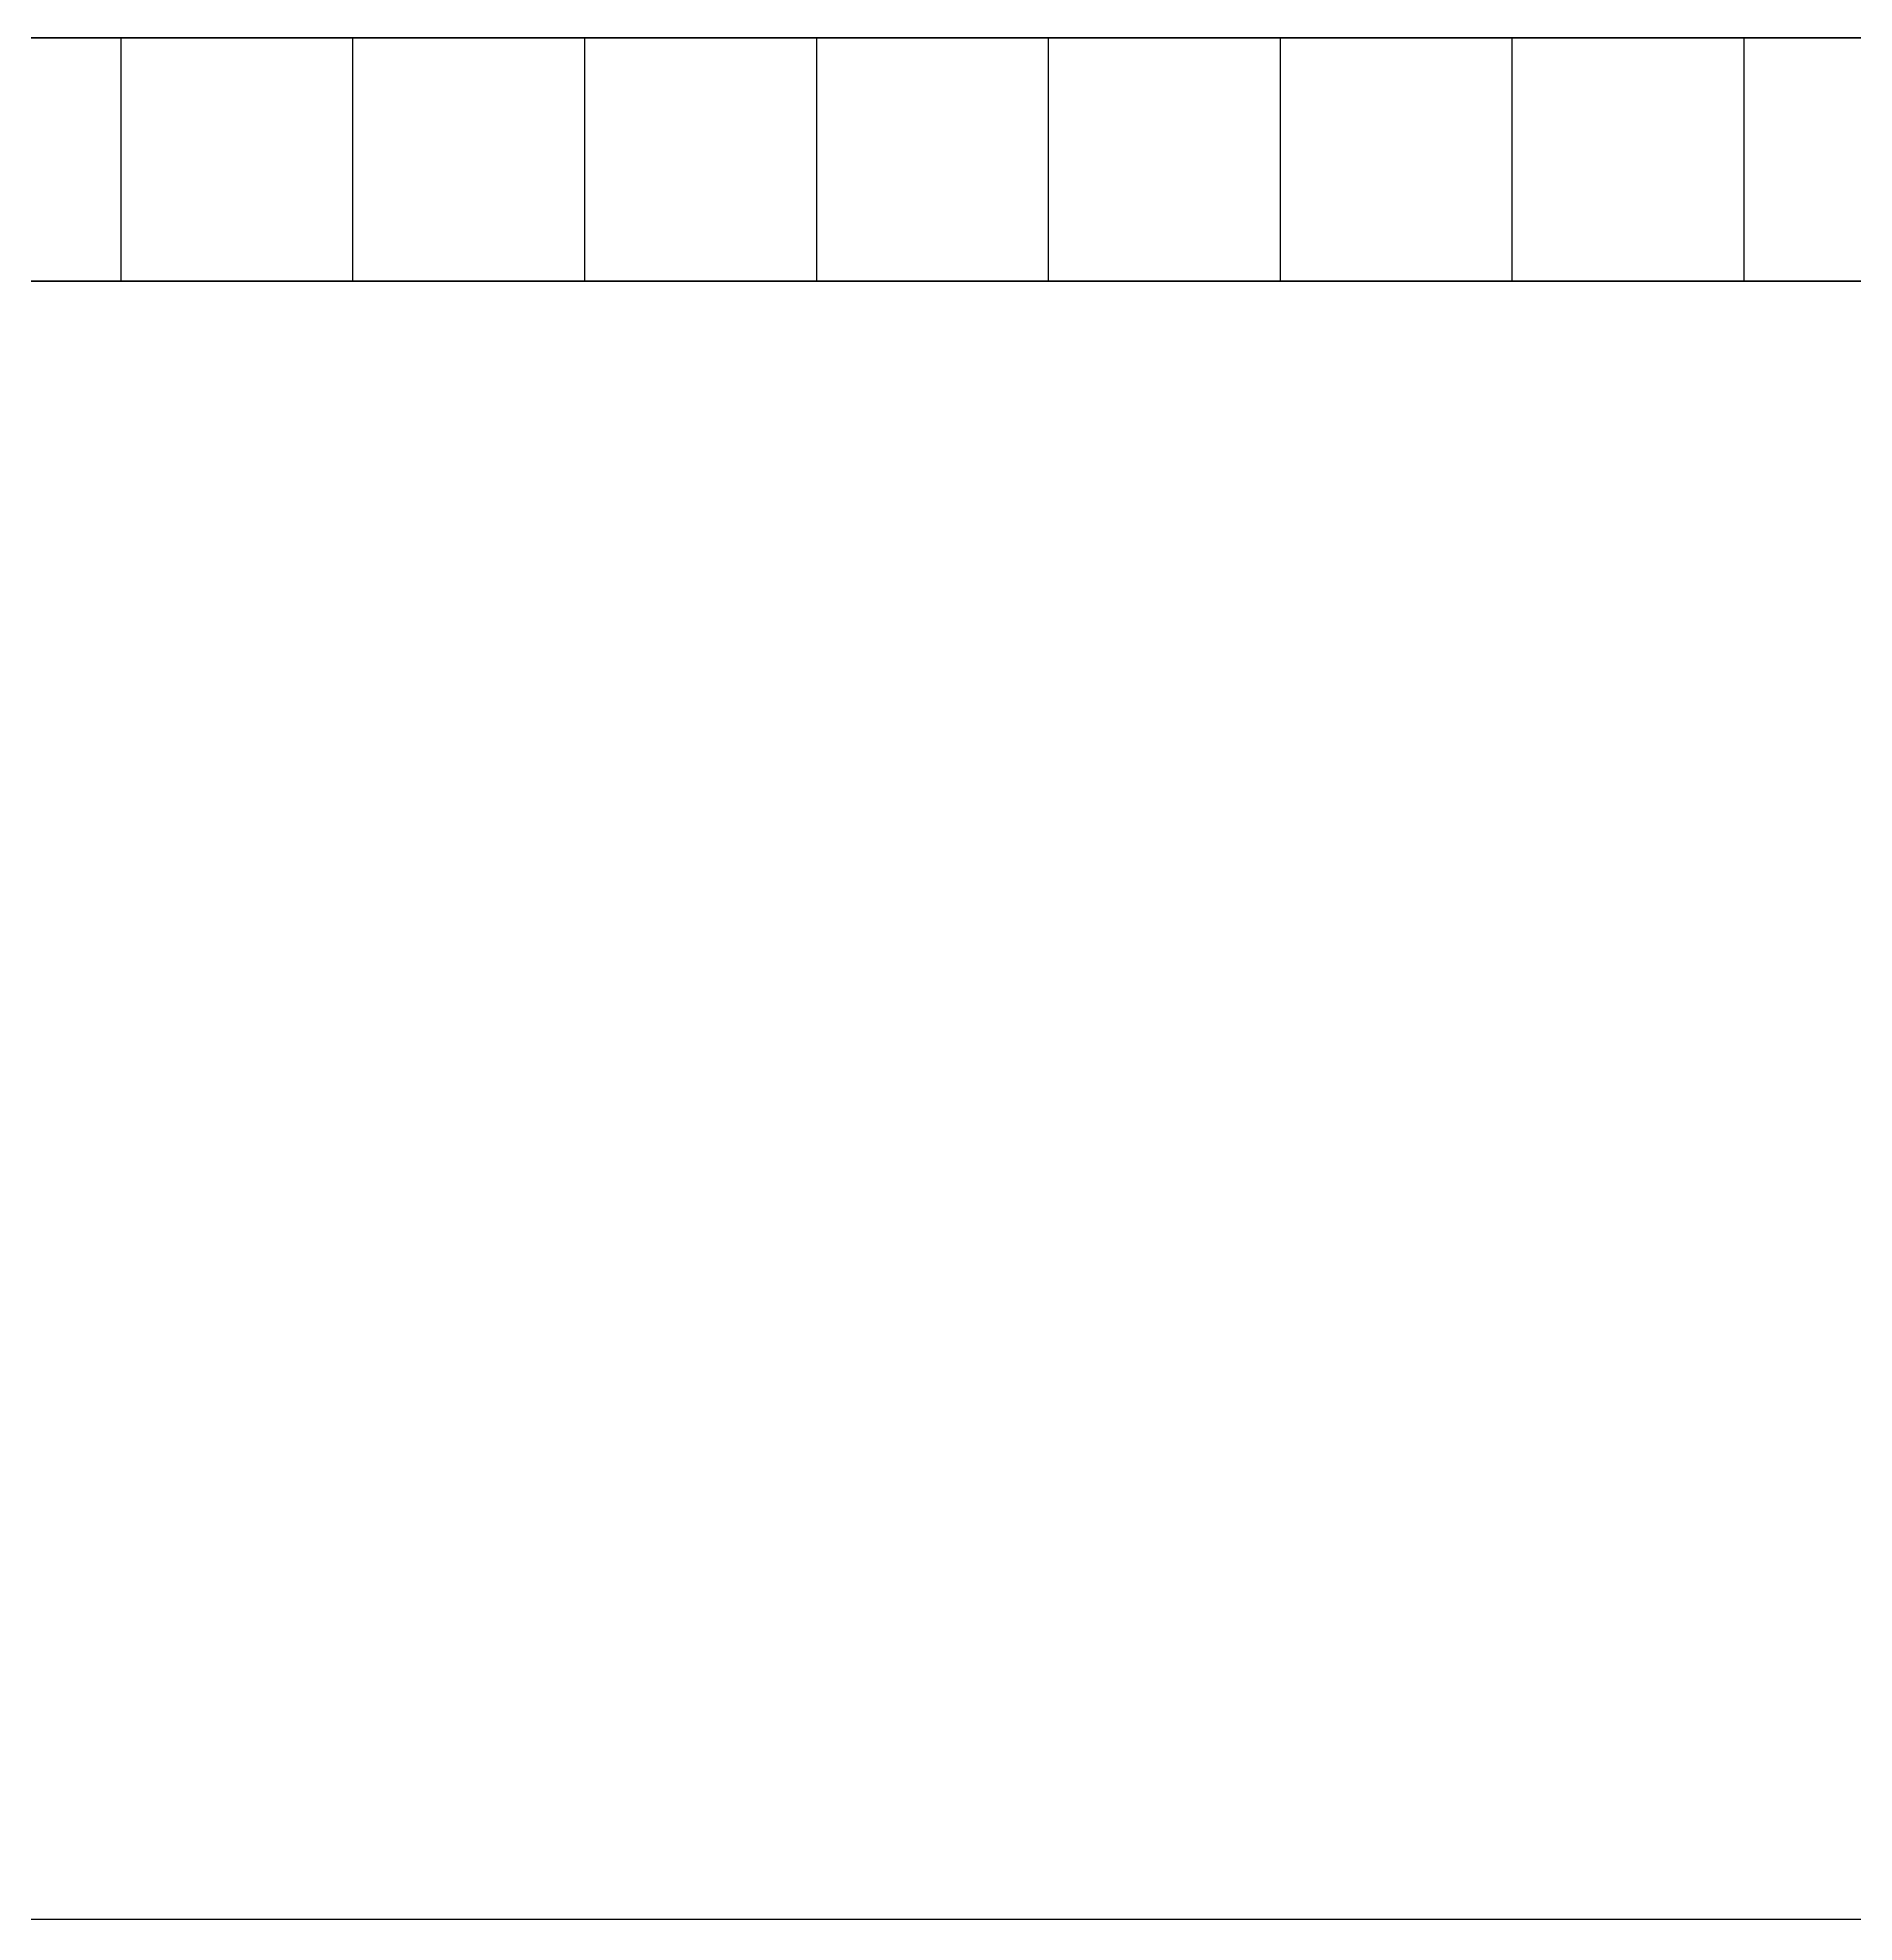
# Model space of a CAD drawing. Header units: millimetres. Extents: x -345369 to 252202, y 74562 to 424723.
# Drawn here: x -337949 to -337202, y 209739 to 210513 of the extents above; entities that cross this region are included whole.
import ezdxf

# ---------------------------------------------------------------- set-up
doc = ezdxf.new("R2010")
doc.units = ezdxf.units.MM
doc.styles.add('2.5', font='isocpeur.TTF', dxfattribs={"height": 2})
doc.dimstyles.new('М500 стройгенп', dxfattribs={"dimtxt": 2, "dimasz": 2, "dimexe": 1.25, "dimexo": 0.625, "dimtad": 1, "dimlfac": 500, "dimtxsty": '2.5', "dimblk": 'ARCHTICK', "dimcen": 2.5, "dimadec": 0, "dimazin": 0, "dimtfac": 1, "dimtmove": 0, "dimatfit": 3, "dimfxl": 1, "dimarcsym": 0})
pattern_1 = [(90, (-467359.26, -150275.32), (-95.25, 2e-14), [])]

# ---------------------------------------------------------------- blocks, each defined once
blk = doc.blocks.new('_ArchTick')
at = {"color": 0, "linetype": 'ByBlock', "const_width": 0.15}
blk.add_lwpolyline([(-0.5, -0.5), (0.5, 0.5)], dxfattribs=at)
blk = doc.blocks.new('*D603')
at = {"color": 0, "lineweight": -2, "transparency": 16777216}
for p, q in [((-339024.22, 210411.95), (-339024.22, 209738.52)), ((-298808.95, 210411.98), (-298808.95, 209738.52)), ((-339024.22, 209739.77), (-298808.95, 209739.77))]:
    blk.add_line(p, q, dxfattribs=at)
at = {"layer": 'Defpoints', "color": 0, "transparency": 16777216}
for p in [(-339024.22, 210412.57), (-298808.95, 210412.6), (-298808.95, 209739.77)]:
    blk.add_point(p, dxfattribs=at)
at = {"color": 0, "lineweight": -2, "transparency": 16777216, "xscale": 2, "yscale": 2, "zscale": 2, "rotation": 180}
blk.add_blockref('_ArchTick', (-339024.22, 209739.77), dxfattribs=at)
at = {"color": 0, "lineweight": -2, "transparency": 16777216, "xscale": 2, "yscale": 2, "zscale": 2}
blk.add_blockref('_ArchTick', (-298808.95, 209739.77), dxfattribs=at)
at = {"color": 0, "lineweight": 15, "transparency": 16777216, "insert": (-318916.59, 209741.4), "char_height": 2, "attachment_point": 5, "style": '2.5'}
blk.add_mtext('200000', dxfattribs=at)

msp = doc.modelspace()

# ---------------------------------------------------------------- hatches: boundary and pattern name
at = {"lineweight": 25}
h = msp.add_hatch(dxfattribs=at)
h.set_pattern_fill('ANSI31', color=256, scale=30, angle=45)
h.set_pattern_definition(pattern_1)
h.paths.add_polyline_path([(-331187.14176, 210512.578109), (-338924.224375, 210512.578109), (-339024.224375, 210412.570848), (-331187.14176, 210412.570848)])
h.paths.add_polyline_path([(-298808.605996, 210462.236681), (-298908.622266, 210462.236681), (-298908.962601, 210512.578109), (-331187.14176, 210512.578109), (-331187.14176, 210412.570848), (-298808.945971, 210412.570848)])
h = msp.add_hatch(dxfattribs=at)
h.set_pattern_fill('ANSI31', color=256, scale=30, angle=45)
h.set_pattern_definition(pattern_1)
h.paths.add_polyline_path([(-334491.929551, 210512.578109), (-338924.224375, 210512.578109), (-339024.224375, 210412.570848), (-334491.929551, 210412.570848)])

# ---------------------------------------------------------------- linework, layer by layer
at = {"lineweight": 35}
for p, q in [((-298908.962601, 210512.578109), (-338924.224375, 210512.578109)), ((-298808.945971, 210412.570848), (-339024.224375, 210412.570848))]:
    msp.add_line(p, q, dxfattribs=at)

# ---------------------------------------------------------------- dimensions: what is measured, and where the dimension line sits
at = {"lineweight": 15}
dim = msp.add_linear_dim(base=(-298808.945971, 209739.770713), p1=(-339024.224375, 210412.570848), p2=(-298808.945971, 210412.60259), text='200000', dimstyle='М500 стройгенп', dxfattribs=at)
dim.commit()
dim.dimension.update_dxf_attribs({"geometry": '*D603', "text_midpoint": (-318916.585173, 209741.395713)})

doc.saveas('drawing.dxf')
